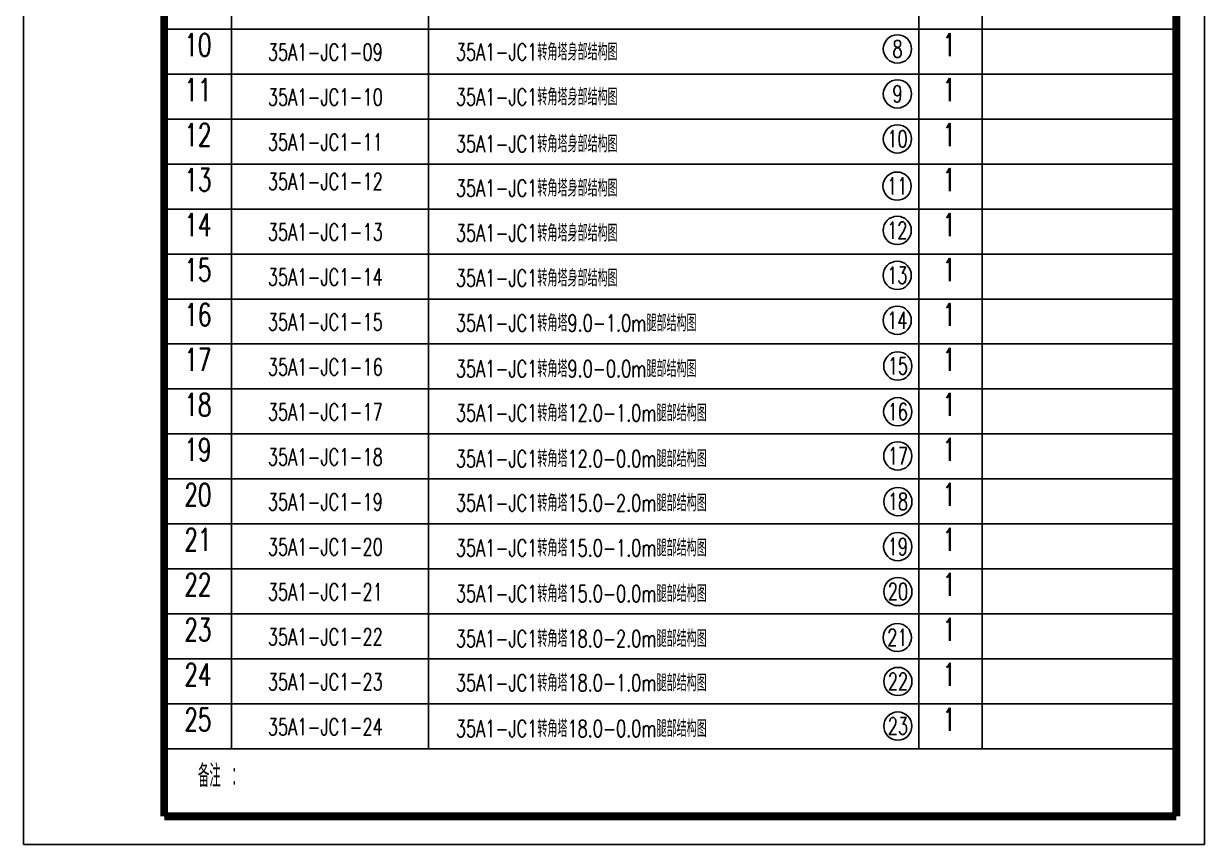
# Model space of a CAD drawing. Header units: millimetres. Extents: x 36969 to 37179, y -9174 to -8877.
# Drawn here: x 36969.1 to 37179.1, y -9174.2 to -9028.2 of the extents above; entities that cross this region are included whole.
import ezdxf
from ezdxf.enums import TextEntityAlignment as Align

# ---------------------------------------------------------------- set-up
doc = ezdxf.new("R2010")
doc.units = ezdxf.units.MM
doc.header["$LTSCALE"] = 10
doc.layers.add('2', color=1, linetype='Continuous')
doc.styles.add('SIMPLEX', font='simplex.shx', dxfattribs={"width": 0.7, "oblique": 1, "bigfont": 'gbhzfs.shx'})
doc.styles.get("Standard").update_dxf_attribs({"font": 'SIMPLEX.shx', "width": 0.7, "bigfont": 'gbhzfs.shx'})

msp = doc.modelspace()

# ---------------------------------------------------------------- linework, layer by layer
for p, q in [((37006.08962108766, -8947.165642754786), (37006.08962108766, -9157.165642754786)), ((37041.08962108766, -8947.165642754786), (37041.08962108766, -9157.165642754786)), ((37128.29517708853, -8947.165642754786), (37128.29517708853, -9157.165642754786)), ((37139.54375253026, -8947.165642754786), (37139.54375253026, -9157.165642754786)), ((36994.08962108766, -9029.165642754786), (37174.08962108766, -9029.165642754786)), ((36994.08962108766, -9037.165642754786), (37174.08962108766, -9037.165642754786)), ((36994.08962108766, -9045.165642754786), (37174.08962108766, -9045.165642754786)), ((36994.08962108766, -9053.165642754786), (37174.08962108766, -9053.165642754786)), ((36994.08962108766, -9061.165642754786), (37174.08962108766, -9061.165642754786)), ((36994.08962108766, -9069.165642754786), (37174.08962108766, -9069.165642754786)), ((36994.08962108766, -9077.165642754786), (37174.08962108766, -9077.165642754786)), ((36994.08962108766, -9085.165642754786), (37174.08962108766, -9085.165642754786)), ((36994.08962108766, -9093.165642754786), (37174.08962108766, -9093.165642754786)), ((36994.08962108766, -9101.165642754786), (37174.08962108766, -9101.165642754786)), ((36994.08962108766, -9109.165642754786), (37174.08962108766, -9109.165642754786)), ((36994.08962108766, -9117.165642754786), (37174.08962108766, -9117.165642754786)), ((36994.08962108766, -9125.165642754786), (37174.08962108766, -9125.165642754786)), ((36994.08962108766, -9133.165642754786), (37174.08962108766, -9133.165642754786)), ((36994.08962108766, -9141.165642754786), (37174.08962108766, -9141.165642754786)), ((36994.08962108766, -9149.165642754786), (37174.08962108766, -9149.165642754786)), ((37174.08962108766, -9157.165642754786), (36994.08962108766, -9157.165642754786)), ((37174.08962108766, -9169.165642754786), (36994.08962108766, -9169.165642754786))]:
    msp.add_line(p, q)
for points in [[(36969.08962108766, -9174.165642754786), (36969.08962108766, -8877.165642754786)], [(37179.08962108766, -9174.165642754786), (37179.08962108766, -8877.165642754786)], [(37179.08962108766, -9174.165642754786), (36969.08962108766, -9174.165642754786)]]:
    msp.add_lwpolyline(points)
at = {"const_width": 1.4}
for points in [[(36994.08962108766, -8882.165642754786), (36994.08962108766, -9169.165642754786)], [(37174.08962108766, -9169.165642754786), (37174.08962108766, -8882.165642754786)], [(37174.08962108766, -9169.165642754786), (36994.08962108766, -9169.165642754786)]]:
    msp.add_lwpolyline(points, dxfattribs=at)
for centre in [(37124.49988094117, -9032.696252036374), (37124.49988094117, -9040.696252036374), (37124.49988094117, -9048.69625203637), (37124.44091018078, -9057.088411446466), (37124.45922238366, -9064.958554405936), (37124.45922238366, -9072.958554405936), (37124.45922238366, -9080.958554405936), (37124.5662216337, -9089.082272548285), (37124.54790943083, -9097.212129588816), (37124.56622163371, -9105.082272548285), (37124.57545342251, -9113.191038519408), (37124.54790943082, -9121.212129588816), (37124.57545342251, -9129.191038519408), (37124.47606923863, -9137.369008084697), (37124.57545342251, -9145.191038519408), (37124.57017497067, -9153.123543096812)]:
    msp.add_circle(centre, 2.510250704332975)

# ---------------------------------------------------------------- texts
at = {"style": 'SIMPLEX', "width": 0.7}
for s, p in [('35A1-JC1-09', (37022.74992236957, -9034.760930363049)), ('35A1-JC1-10', (37022.74992236957, -9042.760930363049)), ('35A1-JC1-11', (37022.74992236957, -9050.760930363049)), ('35A1-JC1-12', (37022.74992236957, -9057.760930363049)), ('35A1-JC1-13', (37022.74992236957, -9066.760930363049)), ('35A1-JC1-14', (37022.74992236957, -9074.760930363049)), ('35A1-JC1-15', (37022.74992236957, -9082.760930363049)), ('35A1-JC1-16', (37022.74992236957, -9090.760930363049)), ('35A1-JC1-17', (37022.74992236957, -9098.760930363049)), ('35A1-JC1-18', (37022.74992236957, -9106.760930363049)), ('35A1-JC1-19', (37022.74992236957, -9114.760930363049)), ('35A1-JC1-20', (37022.74992236957, -9122.760930363049)), ('35A1-JC1-21', (37022.74992236957, -9130.760930363049)), ('35A1-JC1-22', (37022.74992236957, -9138.760930363049)), ('35A1-JC1-23', (37022.74992236957, -9146.760930363049)), ('35A1-JC1-24', (37022.74992236957, -9154.760930363049))]:
    msp.add_text(s, height=3, dxfattribs=at).set_placement(p, align=Align.CENTER)
at = {"width": 0.7}
for s, p in [('35A1-JC1\\M+5D7AA\\M+5BDC7\\M+5CBFE\\M+5C9ED\\M+5B2BF\\M+5BDE1\\M+5B9B9\\M+5CDBC', (37045.96903501738, -9034.736336230788)), ('35A1-JC1\\M+5D7AA\\M+5BDC7\\M+5CBFE\\M+5C9ED\\M+5B2BF\\M+5BDE1\\M+5B9B9\\M+5CDBC', (37045.96903501738, -9042.736336230786)), ('35A1-JC1\\M+5D7AA\\M+5BDC7\\M+5CBFE\\M+5C9ED\\M+5B2BF\\M+5BDE1\\M+5B9B9\\M+5CDBC', (37045.96903501738, -9051.072295606724)), ('35A1-JC1\\M+5D7AA\\M+5BDC7\\M+5CBFE\\M+5C9ED\\M+5B2BF\\M+5BDE1\\M+5B9B9\\M+5CDBC', (37045.96903501738, -9058.942438566197)), ('35A1-JC1\\M+5D7AA\\M+5BDC7\\M+5CBFE\\M+5C9ED\\M+5B2BF\\M+5BDE1\\M+5B9B9\\M+5CDBC', (37045.96903501738, -9066.942438566197)), ('35A1-JC1\\M+5D7AA\\M+5BDC7\\M+5CBFE\\M+5C9ED\\M+5B2BF\\M+5BDE1\\M+5B9B9\\M+5CDBC', (37045.96903501738, -9074.942438566197)), ('35A1-JC1\\M+5D7AA\\M+5BDC7\\M+5CBFE9.0-1.0m\\M+5CDC8\\M+5B2BF\\M+5BDE1\\M+5B9B9\\M+5CDBC', (37045.96903501738, -9082.942438566197)), ('35A1-JC1\\M+5D7AA\\M+5BDC7\\M+5CBFE9.0-0.0m\\M+5CDC8\\M+5B2BF\\M+5BDE1\\M+5B9B9\\M+5CDBC', (37045.96903501739, -9091.072295606724)), ('35A1-JC1\\M+5D7AA\\M+5BDC7\\M+5CBFE12.0-1.0m\\M+5CDC8\\M+5B2BF\\M+5BDE1\\M+5B9B9\\M+5CDBC', (37045.96903501738, -9098.942438566197)), ('35A1-JC1\\M+5D7AA\\M+5BDC7\\M+5CBFE12.0-0.0m\\M+5CDC8\\M+5B2BF\\M+5BDE1\\M+5B9B9\\M+5CDBC', (37045.96903501739, -9107.072295606724)), ('35A1-JC1\\M+5D7AA\\M+5BDC7\\M+5CBFE15.0-2.0m\\M+5CDC8\\M+5B2BF\\M+5BDE1\\M+5B9B9\\M+5CDBC', (37045.96903501738, -9114.942438566197)), ('35A1-JC1\\M+5D7AA\\M+5BDC7\\M+5CBFE15.0-1.0m\\M+5CDC8\\M+5B2BF\\M+5BDE1\\M+5B9B9\\M+5CDBC', (37045.96903501738, -9122.942438566197)), ('35A1-JC1\\M+5D7AA\\M+5BDC7\\M+5CBFE15.0-0.0m\\M+5CDC8\\M+5B2BF\\M+5BDE1\\M+5B9B9\\M+5CDBC', (37045.96903501739, -9131.072295606724)), ('35A1-JC1\\M+5D7AA\\M+5BDC7\\M+5CBFE18.0-2.0m\\M+5CDC8\\M+5B2BF\\M+5BDE1\\M+5B9B9\\M+5CDBC', (37045.96903501738, -9139.072295606724)), ('35A1-JC1\\M+5D7AA\\M+5BDC7\\M+5CBFE18.0-1.0m\\M+5CDC8\\M+5B2BF\\M+5BDE1\\M+5B9B9\\M+5CDBC', (37045.96903501738, -9146.942438566197)), ('35A1-JC1\\M+5D7AA\\M+5BDC7\\M+5CBFE18.0-0.0m\\M+5CDC8\\M+5B2BF\\M+5BDE1\\M+5B9B9\\M+5CDBC', (37045.96903501738, -9155.072295606724))]:
    msp.add_text(s, height=3, dxfattribs=at).set_placement(p)
for s, p in [('8', (37124.51365214061, -9034.185736837033)), ('9', (37124.51365214061, -9042.185736837033)), ('10', (37124.51365214061, -9050.18573683703)), ('11', (37124.45468138028, -9058.577896247121)), ('12', (37124.47299358317, -9066.44803920659)), ('13', (37124.47299358317, -9074.44803920659)), ('14', (37124.47299358317, -9082.44803920659)), ('15', (37124.57999283321, -9090.57175734894)), ('16', (37124.56168063033, -9098.70161438947)), ('17', (37124.57999283322, -9106.57175734894)), ('18', (37124.58922462201, -9114.680523320065)), ('19', (37124.56168063032, -9122.70161438947)), ('20', (37124.58922462201, -9130.680523320065)), ('21', (37124.48984043813, -9138.858492885352)), ('22', (37124.58922462201, -9146.680523320065)), ('23', (37124.58394617018, -9154.613027897465))]:
    msp.add_text(s, height=3, dxfattribs=at).set_placement(p, align=Align.CENTER)
at = {"layer": '2', "style": 'SIMPLEX', "width": 0.7}
for s, p in [('10', (37000.08962108766, -9035.165642754786)), ('1', (37133.71946417377, -9035.165642754786)), ('11', (37000.08962108766, -9043.165642754786)), ('1', (37133.71946417377, -9043.165642754786)), ('12', (37000.08962108766, -9051.165642754786)), ('1', (37133.71946417377, -9051.165642754786)), ('13', (37000.08962108766, -9059.165642754786)), ('1', (37133.71946417377, -9059.165642754786)), ('14', (37000.08962108766, -9067.165642754786)), ('1', (37133.71946417377, -9067.165642754786)), ('15', (37000.08962108766, -9075.165642754786)), ('1', (37133.71946417377, -9075.165642754786)), ('16', (37000.08962108766, -9083.165642754786)), ('1', (37133.71946417377, -9083.165642754786)), ('17', (37000.08962108766, -9091.165642754786)), ('1', (37133.71946417377, -9091.165642754786)), ('18', (37000.08962108766, -9099.165642754786)), ('1', (37133.71946417377, -9099.165642754786)), ('19', (37000.08962108766, -9107.165642754786)), ('1', (37133.71946417377, -9107.165642754786)), ('20', (37000.08962108766, -9115.165642754786)), ('1', (37133.71946417377, -9115.165642754786)), ('21', (37000.08962108766, -9123.165642754786)), ('1', (37133.71946417377, -9123.165642754786)), ('22', (37000.08962108766, -9131.165642754786)), ('1', (37133.71946417377, -9131.165642754786)), ('23', (37000.08962108766, -9139.165642754786)), ('1', (37133.71946417377, -9139.165642754786)), ('24', (37000.08962108766, -9147.165642754786)), ('1', (37133.71946417377, -9147.165642754786)), ('25', (37000.08962108766, -9155.165642754786)), ('1', (37133.71946417377, -9155.165642754786)), ('\\M+5B1B8\\M+5D7A2 \\M+5A3BA', (37004.08962108766, -9165.165642754786))]:
    msp.add_text(s, height=4, dxfattribs=at).set_placement(p, align=Align.BOTTOM_CENTER)

doc.saveas('drawing.dxf')
